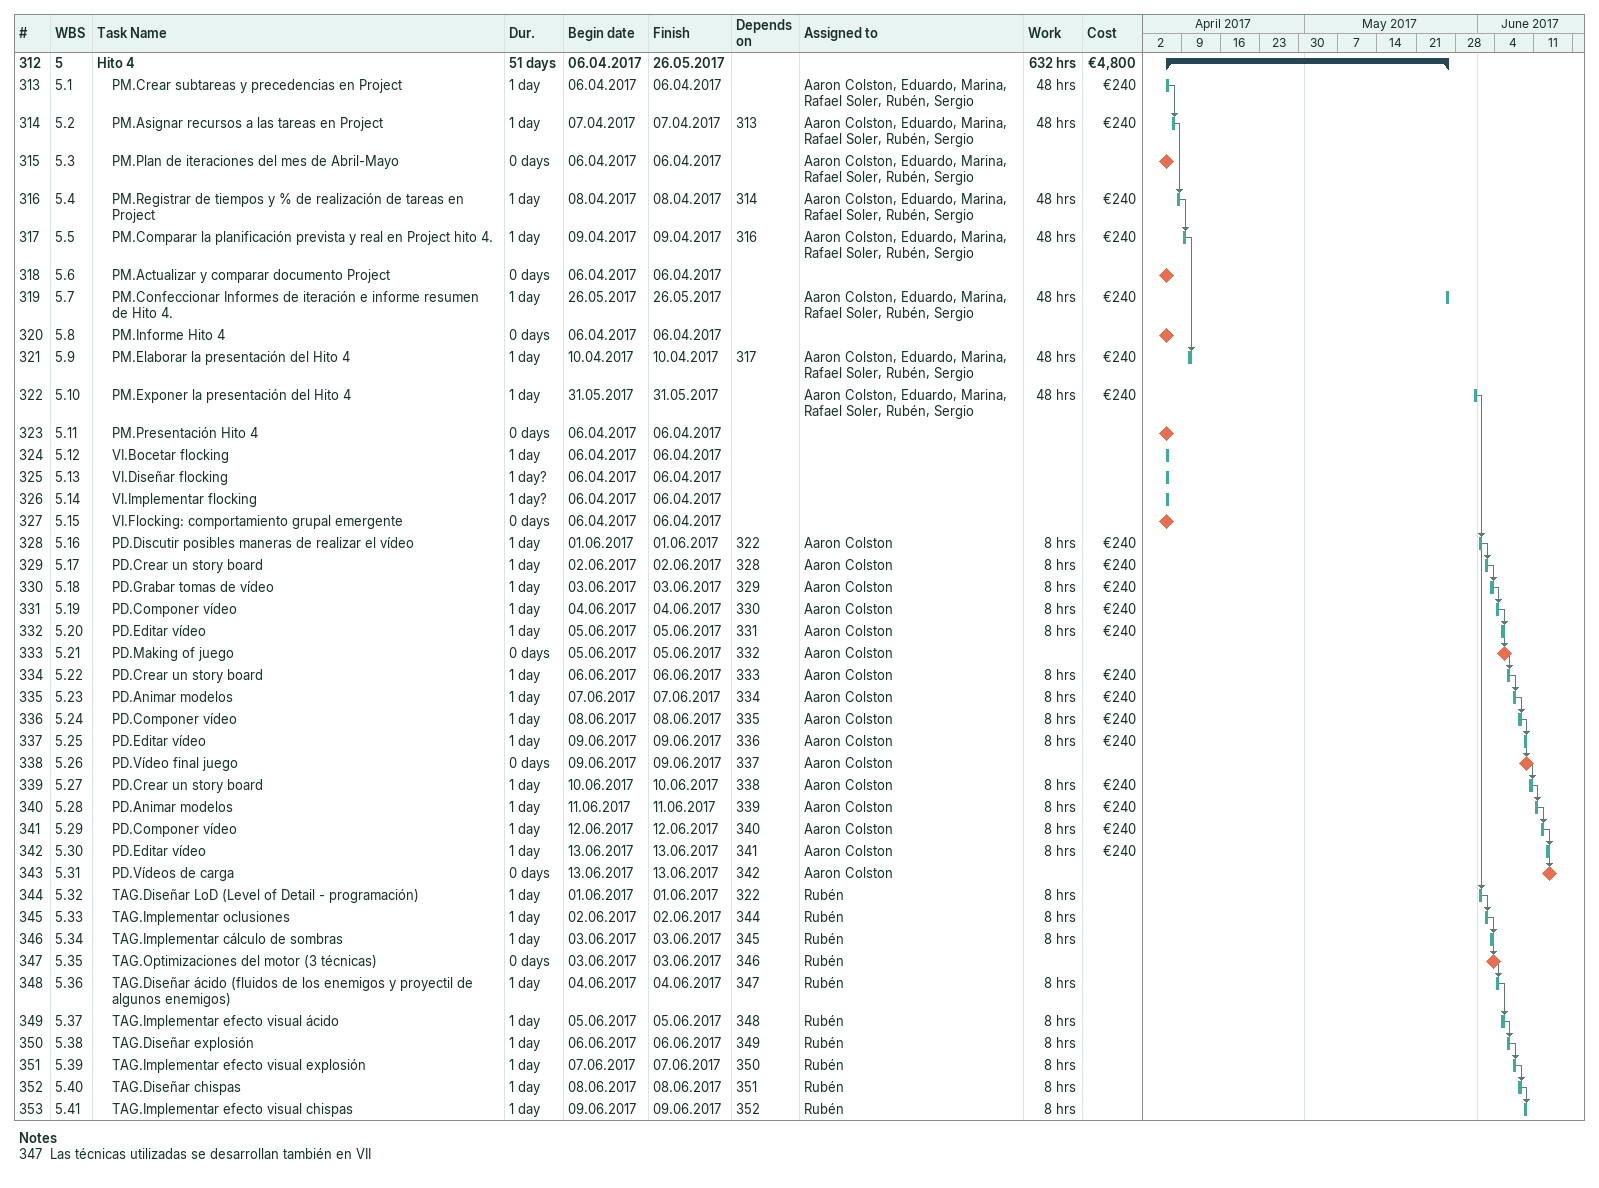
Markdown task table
| ID | WBS | Task | Duration | Start | Finish | Predecessors | Resources | Work (h) | Cost (€) |
|---|---|---|---|---|---|---|---|---|---|
| 312 | 5 | **Hito 4** | 51d | 2017-04-06 | 2017-05-26 |  |  | 632 | 4800 |
| 313 | 5.1 | PM.Crear subtareas y precedencias en Project | 1d | 2017-04-06 | 2017-04-06 |  | Aaron Colston, Eduardo, Marina, Rafael Soler, Rubén, Sergio | 48 | 240 |
| 314 | 5.2 | PM.Asignar recursos a las tareas en Project | 1d | 2017-04-07 | 2017-04-07 | 313 | Aaron Colston, Eduardo, Marina, Rafael Soler, Rubén, Sergio | 48 | 240 |
| 315 | 5.3 | PM.Plan de iteraciones del mes de Abril-Mayo | 0d | 2017-04-06 | 2017-04-06 |  | Aaron Colston, Eduardo, Marina, Rafael Soler, Rubén, Sergio |  |  |
| 316 | 5.4 | PM.Registrar de tiempos y % de realización de tareas en Project | 1d | 2017-04-08 | 2017-04-08 | 314 | Aaron Colston, Eduardo, Marina, Rafael Soler, Rubén, Sergio | 48 | 240 |
| 317 | 5.5 | PM.Comparar la planificación prevista y real en Project hito 4. | 1d | 2017-04-09 | 2017-04-09 | 316 | Aaron Colston, Eduardo, Marina, Rafael Soler, Rubén, Sergio | 48 | 240 |
| 318 | 5.6 | PM.Actualizar y comparar documento Project | 0d | 2017-04-06 | 2017-04-06 |  |  |  |  |
| 319 | 5.7 | PM.Confeccionar Informes de iteración e informe resumen de Hito 4. | 1d | 2017-05-26 | 2017-05-26 |  | Aaron Colston, Eduardo, Marina, Rafael Soler, Rubén, Sergio | 48 | 240 |
| 320 | 5.8 | PM.Informe Hito 4 | 0d | 2017-04-06 | 2017-04-06 |  |  |  |  |
| 321 | 5.9 | PM.Elaborar la presentación del Hito 4 | 1d | 2017-04-10 | 2017-04-10 | 317 | Aaron Colston, Eduardo, Marina, Rafael Soler, Rubén, Sergio | 48 | 240 |
| 322 | 5.10 | PM.Exponer la presentación del Hito 4 | 1d | 2017-05-31 | 2017-05-31 |  | Aaron Colston, Eduardo, Marina, Rafael Soler, Rubén, Sergio | 48 | 240 |
| 323 | 5.11 | PM.Presentación Hito 4 | 0d | 2017-04-06 | 2017-04-06 |  |  |  |  |
| 324 | 5.12 | VI.Bocetar flocking | 1d | 2017-04-06 | 2017-04-06 |  |  |  |  |
| 325 | 5.13 | VI.Diseñar flocking | 1d? | 2017-04-06 | 2017-04-06 |  |  |  |  |
| 326 | 5.14 | VI.Implementar flocking | 1d? | 2017-04-06 | 2017-04-06 |  |  |  |  |
| 327 | 5.15 | VI.Flocking: comportamiento grupal emergente | 0d | 2017-04-06 | 2017-04-06 |  |  |  |  |
| 328 | 5.16 | PD.Discutir posibles maneras de realizar el vídeo | 1d | 2017-06-01 | 2017-06-01 | 322 | Aaron Colston | 8 | 240 |
| 329 | 5.17 | PD.Crear un story board | 1d | 2017-06-02 | 2017-06-02 | 328 | Aaron Colston | 8 | 240 |
| 330 | 5.18 | PD.Grabar tomas de vídeo | 1d | 2017-06-03 | 2017-06-03 | 329 | Aaron Colston | 8 | 240 |
| 331 | 5.19 | PD.Componer vídeo | 1d | 2017-06-04 | 2017-06-04 | 330 | Aaron Colston | 8 | 240 |
| 332 | 5.20 | PD.Editar vídeo | 1d | 2017-06-05 | 2017-06-05 | 331 | Aaron Colston | 8 | 240 |
| 333 | 5.21 | PD.Making of juego | 0d | 2017-06-05 | 2017-06-05 | 332 | Aaron Colston |  |  |
| 334 | 5.22 | PD.Crear un story board | 1d | 2017-06-06 | 2017-06-06 | 333 | Aaron Colston | 8 | 240 |
| 335 | 5.23 | PD.Animar modelos | 1d | 2017-06-07 | 2017-06-07 | 334 | Aaron Colston | 8 | 240 |
| 336 | 5.24 | PD.Componer vídeo | 1d | 2017-06-08 | 2017-06-08 | 335 | Aaron Colston | 8 | 240 |
| 337 | 5.25 | PD.Editar vídeo | 1d | 2017-06-09 | 2017-06-09 | 336 | Aaron Colston | 8 | 240 |
| 338 | 5.26 | PD.Vídeo final juego | 0d | 2017-06-09 | 2017-06-09 | 337 | Aaron Colston |  |  |
| 339 | 5.27 | PD.Crear un story board | 1d | 2017-06-10 | 2017-06-10 | 338 | Aaron Colston | 8 | 240 |
| 340 | 5.28 | PD.Animar modelos | 1d | 2017-06-11 | 2017-06-11 | 339 | Aaron Colston | 8 | 240 |
| 341 | 5.29 | PD.Componer vídeo | 1d | 2017-06-12 | 2017-06-12 | 340 | Aaron Colston | 8 | 240 |
| 342 | 5.30 | PD.Editar vídeo | 1d | 2017-06-13 | 2017-06-13 | 341 | Aaron Colston | 8 | 240 |
| 343 | 5.31 | PD.Vídeos de carga | 0d | 2017-06-13 | 2017-06-13 | 342 | Aaron Colston |  |  |
| 344 | 5.32 | TAG.Diseñar LoD (Level of Detail - programación) | 1d | 2017-06-01 | 2017-06-01 | 322 | Rubén | 8 |  |
| 345 | 5.33 | TAG.Implementar oclusiones | 1d | 2017-06-02 | 2017-06-02 | 344 | Rubén | 8 |  |
| 346 | 5.34 | TAG.Implementar cálculo de sombras | 1d | 2017-06-03 | 2017-06-03 | 345 | Rubén | 8 |  |
| 347 | 5.35 | TAG.Optimizaciones del motor (3 técnicas) | 0d | 2017-06-03 | 2017-06-03 | 346 | Rubén |  |  |
| 348 | 5.36 | TAG.Diseñar ácido (fluidos de los enemigos y proyectil de algunos enemigos) | 1d | 2017-06-04 | 2017-06-04 | 347 | Rubén | 8 |  |
| 349 | 5.37 | TAG.Implementar efecto visual ácido | 1d | 2017-06-05 | 2017-06-05 | 348 | Rubén | 8 |  |
| 350 | 5.38 | TAG.Diseñar explosión | 1d | 2017-06-06 | 2017-06-06 | 349 | Rubén | 8 |  |
| 351 | 5.39 | TAG.Implementar efecto visual explosión | 1d | 2017-06-07 | 2017-06-07 | 350 | Rubén | 8 |  |
| 352 | 5.40 | TAG.Diseñar chispas | 1d | 2017-06-08 | 2017-06-08 | 351 | Rubén | 8 |  |
| 353 | 5.41 | TAG.Implementar efecto visual chispas | 1d | 2017-06-09 | 2017-06-09 | 352 | Rubén | 8 |  |

Notes
- 347: Las técnicas utilizadas se desarrollan también en VII
